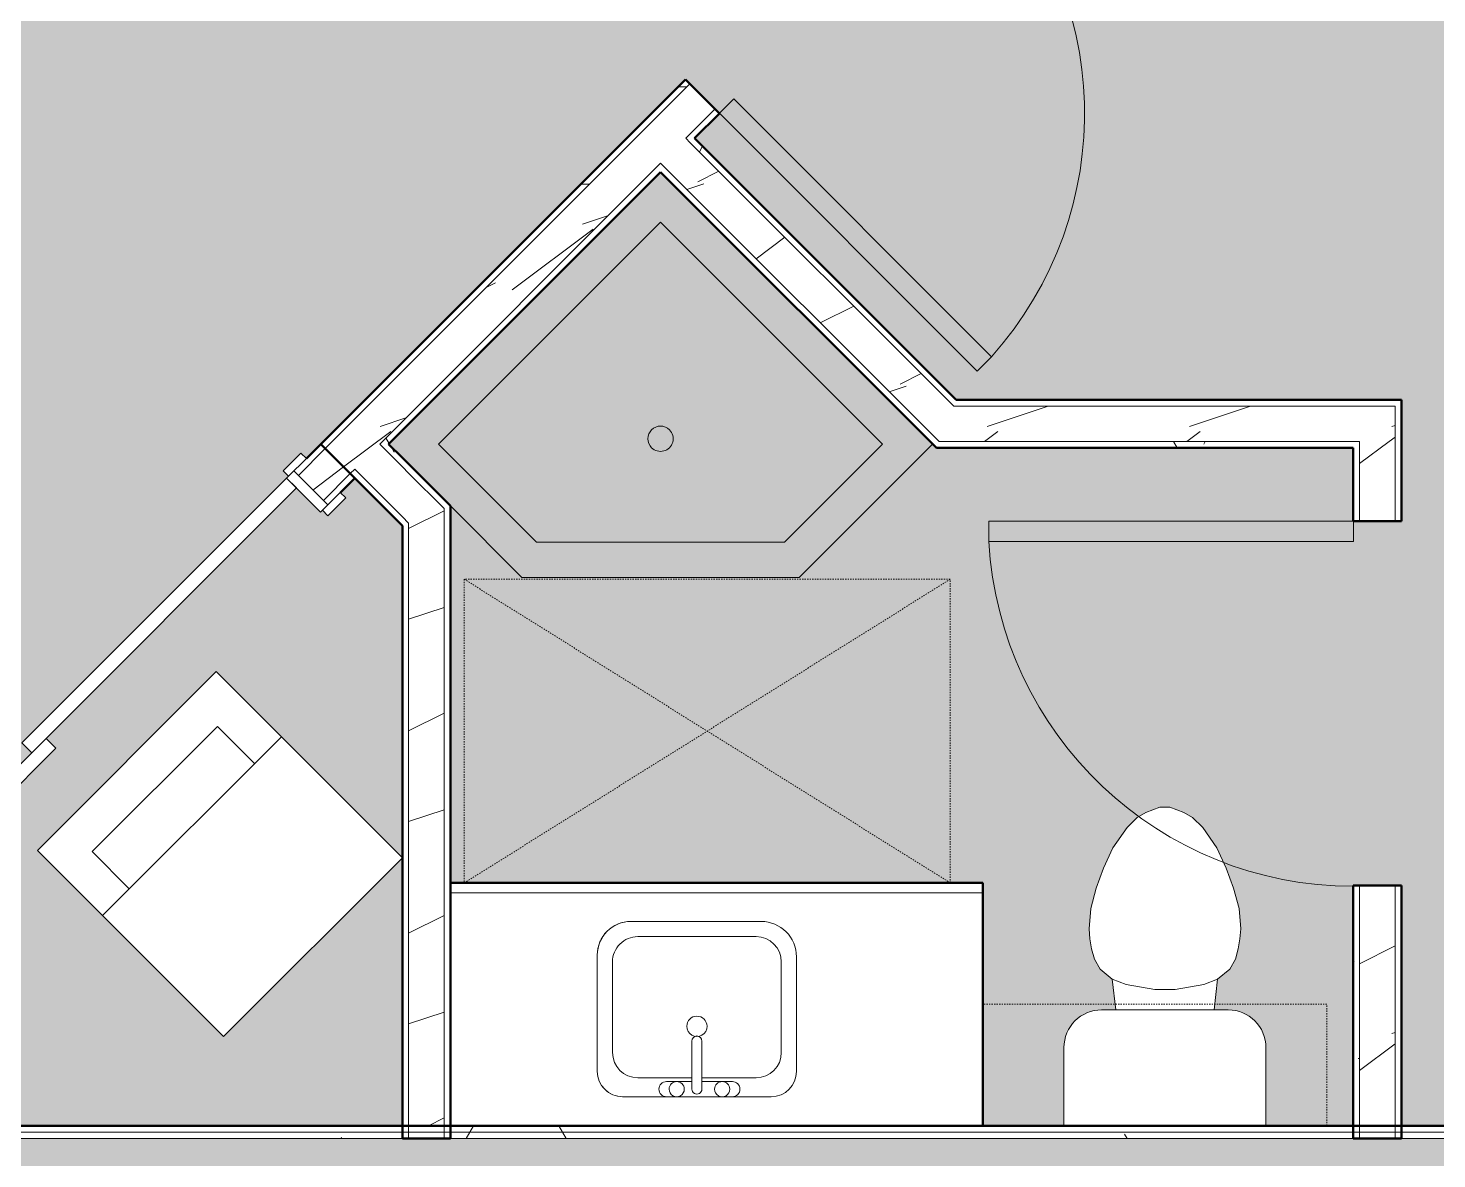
# Model space of a CAD drawing. Header units: inches. Extents: x -4294 to -464, y 9706 to 12475.
# Drawn here: x -2425.8 to -2286.6, y 11682.9 to 11794.6 of the extents above; entities that cross this region are included whole.
import ezdxf

# ---------------------------------------------------------------- set-up
doc = ezdxf.new("R2010")
doc.units = ezdxf.units.IN
doc.header["$MEASUREMENT"] = 0
doc.linetypes.add('Dash', pattern=[0.25, 0.125, -0.125])
for name, color, linetype, lineweight in [('0-1', 7, 'Continuous', 5), ('0-3', 130, 'Continuous', 70), ('A-AREA-PATT-4', 254, 'Continuous', 9), ('A-DOOR-1', 7, 'Continuous', 9), ('A-DOOR-2', 90, 'Continuous', 20), ('A-DOOR-FRAM-1', 90, 'Continuous', 20), ('A-GENM-HDLN-1', 7, 'Dash', 9), ('A-WALL', 113, 'Continuous', 13), ('A-WALL-2', 250, 'Continuous', 50), ('A-WALL-3', 50, 'Continuous', 13), ('A-WALL-PATT-1', 7, 'Continuous', 9), ('A-WALL-PATT-2', 55, 'Continuous', 9), ('A-WALL-PATT-5', 111, 'Continuous', 9), ('I-WALL-1', 2, 'Continuous', 50), ('P-SANR-FIXT-1', 7, 'Continuous', 9), ('Q-CASE-1', 250, 'Continuous', 50), ('Q-CASE-2', 7, 'Continuous', 9), ('Q-CASE-HDLN-1', 7, 'Dash', 9)]:
    doc.layers.add(name, color=color, linetype=linetype, lineweight=lineweight)
pattern_1 = [(216.87, (7.997, 19.992), (59.9755286, 39.9843071), [9.996, -89.964]), (206.565, (19.992, 13.994), (-19.991807, -19.992219), [22.352, -22.352]), (198.435, (19.992, 3.998), (-39.983821, -19.991955), [12.644, -50.576])]
pattern_2 = [(0, (0, 0), (38.4, 9.6), [1.584, -27.216, 1.584, -27.216, -153.6]), (0, (0, 0), (38.4, 9.6), [-57.6, 1.584, -56.016, 1.584, -27.216, -67.2]), (0, (0, 0), (38.4, 9.6), [-144, 1.584, -17.616, 1.584, -46.416]), (120, (14.4, 4.8), (-27.513844, 28.4553755), [1.584, -27.216, 1.584, -27.216, -153.6]), (120, (14.4, 4.8), (-27.513844, 28.4553755), [-57.6, 1.584, -56.016, 1.584, -27.216, -67.2]), (120, (14.4, 4.8), (-27.513844, 28.4553755), [-144, 1.584, -17.616, 1.584, -46.416]), (240, (19.2, 24), (-10.886156, -38.0553755), [1.584, -27.216, 1.584, -27.216, -153.6]), (240, (19.2, 24), (-10.886156, -38.0553755), [-57.6, 1.584, -56.016, 1.584, -27.216, -67.2]), (240, (19.2, 24), (-10.886156, -38.0553755), [-144, 1.584, -17.616, 1.584, -46.416])]

# ---------------------------------------------------------------- blocks, each defined once
blk = doc.blocks.new('Stacked Washer and Dryer - 26_x25_ - Private-1352637-FLOOR PLAN - 1ST FLOOR')
at = {"layer": 'P-SANR-FIXT-1'}
for p, q in [((0, 12.5), (26, 12.5)), ((0, 12.5), (0, -12.5)), ((16.90625, 12.5), (16.90625, -12.5)), ((26, 12.5), (26, -12.5)), ((16.90625, 8.75), (22.09375, 8.75)), ((22.09375, 8.75), (22.09375, -8.75)), ((22.09375, -8.75), (16.90625, -8.75)), ((26, -12.5), (0, -12.5))]:
    blk.add_line(p, q, dxfattribs=at)
blk = doc.blocks.new('FOLDING_SLIDING CLOSET - 72_ x 80_-1372885-FLOOR PLAN - 1ST FLOOR')
at = {"layer": 'A-DOOR-1'}
for p, q in [((-38.75, 3.25), (-36.25, 3.25)), ((-38.75, 2.5), (-38.75, 3.25)), ((-36.25, 3.25), (-36.25, 2.5)), ((36.25, 3.25), (38.75, 3.25)), ((36.25, 2.5), (36.25, 3.25)), ((38.75, 3.25), (38.75, 2.5)), ((-36.25, 2.5), (-38.75, 2.5)), ((38.75, 2.5), (36.25, 2.5)), ((-38.75, -2.25), (-36.25, -2.25)), ((-38.75, -3), (-38.75, -2.25)), ((-36.25, -2.25), (-36.25, -3)), ((36.25, -2.25), (38.75, -2.25)), ((36.25, -3), (36.25, -2.25)), ((38.75, -2.25), (38.75, -3)), ((-36.25, -3), (-38.75, -3)), ((38.75, -3), (36.25, -3))]:
    blk.add_line(p, q, dxfattribs=at)
at = {"layer": 'A-DOOR-2'}
for p, q in [((-1, 0.5), (36, 0.5)), ((-1, -0.875), (-1, 0.5)), ((36, 0.5), (36, -0.875)), ((-36, -0.875), (1, -0.875)), ((-36, -2.25), (-36, -0.875)), ((36, -0.875), (-1, -0.875)), ((1, -0.875), (1, -2.25)), ((1, -2.25), (-36, -2.25))]:
    blk.add_line(p, q, dxfattribs=at)
at = {"layer": 'A-DOOR-FRAM-1'}
for p, q in [((-37, 2.5), (-36, 2.5)), ((-37, -2.25), (-37, 2.5)), ((-36, 2.5), (-36, -2.25)), ((36, 2.5), (37, 2.5)), ((36, -2.25), (36, 2.5)), ((37, 2.5), (37, -2.25)), ((-36, -2.25), (-37, -2.25)), ((37, -2.25), (36, -2.25))]:
    blk.add_line(p, q, dxfattribs=at)
blk = doc.blocks.new('M_Sink Vanity-Square - 500 x 440mm-1352614-FLOOR PLAN - 1ST FLOOR')
at = {"layer": 'P-SANR-FIXT-1'}
for p, q in [((7.96, 7.09), (-6.72, 7.09)), ((7.96, 7.09), (-6.72, 7.09)), ((3.62, 7.09), (-2.88, 7.09)), ((-2.88, 5.59), (0.12, 5.59)), ((0.12, 6.33), (0.12, 1.59)), ((1.12, 6.33), (1.12, 1.59)), ((1.12, 5.59), (3.62, 5.59)), ((-9.22, 4.59), (-9.22, -6.73)), ((-9.22, 4.59), (-9.22, -6.73)), ((0.12, 5.22), (-5.22, 5.22)), ((6.46, 5.22), (1.12, 5.22)), ((10.46, -6.91), (10.46, 4.59)), ((10.46, -6.91), (10.46, 4.59)), ((-7.72, 2.72), (-7.72, -6.23)), ((8.96, -6.23), (8.96, 2.72)), ((-5.22, -8.73), (6.46, -8.73)), ((-5.72, -10.23), (7.14, -10.23)), ((-5.72, -10.23), (7.14, -10.23))]:
    blk.add_line(p, q, dxfattribs=at)
for centre, radius, start, end in [((-6.72, 4.59), 2.5, 90, 180), ((-6.72, 4.59), 2.5, 90, 180), ((-2.88, 6.34), 0.75, 90, 270), ((-1.88, 6.34), 0.75, 360, 180), ((2.62, 6.34), 0.75, 360, 180), ((3.62, 6.34), 0.75, 270, 90), ((7.96, 4.59), 2.5, 0, 90), ((7.96, 4.59), 2.5, 360, 90), ((-1.88, 6.34), 0.75, 180, 0), ((0.62, 6.33), 0.5, 360, 180), ((2.62, 6.34), 0.75, 180, 360), ((-5.22, 2.72), 2.5, 90, 180), ((6.46, 2.72), 2.5, 0, 90), ((0.62, 1.59), 0.5, 180, 0), ((0.62, 0.13), 1, 360, 180), ((0.62, 0.13), 1, 180, 0), ((-5.72, -6.73), 3.5, 180, 270), ((-5.72, -6.73), 3.5, 180, 270), ((-5.22, -6.23), 2.5, 180, 270), ((6.46, -6.23), 2.5, 270, 0), ((7.14, -6.91), 3.32, 270, 360), ((7.14, -6.91), 3.32, 270, 0)]:
    blk.add_arc(centre, radius, start, end, dxfattribs=at)
blk = doc.blocks.new('OD_CW_Base Cabinet - OD_CW_Base Cabinet-1866993-FLOOR PLAN - 1ST FLOOR')
at = {"layer": 'Q-CASE-1'}
for p, q in [((0.74, 0), (53.33, 0)), ((53.33, 0), (53.33, -24))]:
    blk.add_line(p, q, dxfattribs=at)
at = {"layer": 'Q-CASE-2'}
for p, q in [((0.74, 0), (53.33, 0)), ((53.33, -1), (0.74, -1)), ((0.74, -1), (53.33, -1)), ((53.33, 0), (53.33, -1)), ((53.33, -1), (53.33, -24))]:
    blk.add_line(p, q, dxfattribs=at)
blk = doc.blocks.new('Shower Base-Corner - 38_ x 38_-1684436-FLOOR PLAN - 1ST FLOOR')
at = {"layer": 'P-SANR-FIXT-1'}
for p, q in [((0, 38), (18.62, 38)), ((18.62, 38), (38, 18.62)), ((3.49, 34.51), (17.18, 34.51)), ((3.49, 3.49), (3.49, 34.51)), ((17.18, 34.51), (34.51, 17.18)), ((38, 18.62), (38, 8.63)), ((34.51, 17.18), (34.51, 3.49)), ((34.51, 3.49), (3.49, 3.49))]:
    blk.add_line(p, q, dxfattribs=at)
for start, end in [(360, 180), (180, 0)]:
    blk.add_arc((18.62, 18.62), 1.25, start, end, dxfattribs=at)
blk = doc.blocks.new('Toilet-Domestic-3D - Toilet-Domestic-3D-V13-FLOOR PLAN - 1ST FLOOR')
at = {"layer": 'P-SANR-FIXT-1'}
for p, q in [((-2.74, 11), (-1.87, 11.5)), ((-1.87, 11.5), (-0.5, 12)), ((-0.5, 12), (0.5, 12)), ((0.5, 12), (1.87, 11.5)), ((1.87, 11.5), (2.74, 11)), ((-5.13, 8), (-3.74, 10)), ((-3.74, 10), (-2.74, 11)), ((2.74, 11), (3.74, 10)), ((3.74, 10), (5.13, 8)), ((-6.06, 6), (-5.13, 8)), ((5.13, 8), (6.06, 6)), ((-6.79, 4), (-6.06, 6)), ((6.06, 6), (6.79, 4)), ((-7.33, 1.99), (-6.79, 4)), ((6.79, 4), (7.33, 1.99)), ((-7.5, 0), (-7.33, 1.99)), ((7.33, 1.99), (7.5, 0)), ((-7.41, -1), (-7.5, 0)), ((-7.24, -2), (-7.41, -1)), ((7.41, -1), (7.24, -2)), ((7.5, 0), (7.41, -1)), ((-6.97, -3), (-7.24, -2)), ((7.24, -2), (6.97, -3)), ((-6.4, -4), (-6.97, -3)), ((-5.21, -5), (-6.4, -4)), ((6.4, -4), (5.21, -5)), ((6.97, -3), (6.4, -4)), ((-3.84, -5.5), (-5.21, -5)), ((-4.86, -8.02), (-5.21, -5)), ((-1, -6), (-3.84, -5.5)), ((3.84, -5.5), (1, -6)), ((5.21, -5), (3.84, -5.5)), ((4.86, -8.02), (5.21, -5)), ((1, -6), (-1, -6)), ((6.25, -8.02), (-6.25, -8.02)), ((-9.98, -11.75), (-9.98, -19.48)), ((9.98, -19.48), (9.98, -11.75))]:
    blk.add_line(p, q, dxfattribs=at)
for centre, start, end in [((-6.25, -11.75), 90, 180), ((6.25, -11.75), 0, 90)]:
    blk.add_arc(centre, 3.73, start, end, dxfattribs=at)
blk = doc.blocks.new('OD_CW_Upper Cabinet - OD_CW_Upper Cabinet-1867009-FLOOR PLAN - 1ST FLOOR')
at = {"layer": 'Q-CASE-HDLN-1'}
for p, q in [((34.74, 24), (0.74, 24)), ((0.74, 24), (0.74, 12)), ((34.74, 12), (34.74, 24)), ((0.74, 12), (34.74, 12))]:
    blk.add_line(p, q, dxfattribs=at)
blk = doc.blocks.new('Single-Flush - 36_ x 84_-1372839-FLOOR PLAN - 1ST FLOOR')
at = {"layer": 'A-DOOR-1'}
blk.add_arc((18, 2.37), 36.07, 93.1789, 180, dxfattribs=at)
at = {"layer": 'A-DOOR-2'}
for p, q in [((16, 2.37), (16, 38.39)), ((18, 38.39), (16, 38.39)), ((18, 2.37), (18, 38.39)), ((18, 2.37), (16, 2.37))]:
    blk.add_line(p, q, dxfattribs=at)
blk = doc.blocks.new('ADA Clearances - 30_x48_-V10-FLOOR PLAN - 1ST FLOOR')
at = {"layer": 'A-GENM-HDLN-1'}
for p, q in [((15, -24), (-15, 24)), ((-15, -24), (15, 24)), ((15, 24), (-15, 24)), ((-15, 24), (-15, -24)), ((-15, -24), (15, -24))]:
    blk.add_line(p, q, dxfattribs=at)
blk = doc.blocks.new('CTR - 1st Phase - Unit Layouts_rvt-1-FLOOR PLAN - 1ST FLOOR')
at = {"layer": 'A-WALL-PATT-1'}
h = blk.add_hatch(dxfattribs=at)
h.set_pattern_fill('FP_3', color=256, style=0, pattern_type=2)
h.set_pattern_definition(pattern_2)
h.paths.add_polyline_path([(-2396.44, 11753.09), (-2360.4, 11789.14), (-2360.84, 11789.58), (-2396.88, 11753.53)], flags=0)
h.paths.add_polyline_path([(-2334.94, 11814.59), (-2304.75, 11844.78), (-2305.64, 11844.78), (-2335.38, 11815.03)], flags=0)
h = blk.add_hatch(dxfattribs=at)
h.set_pattern_fill('FP_3', color=256, style=0, pattern_type=2)
h.set_pattern_definition(pattern_2)
h.paths.add_polyline_path([(-2393.52, 11750.18), (-2393.08, 11750.62), (-2393.52, 11751.06), (-2393.97, 11750.62)], flags=0)
h.paths.add_polyline_path([(-2390.61, 11753.09), (-2362.85, 11780.85), (-2363.3, 11781.29), (-2391.05, 11753.53)], flags=0)
h.paths.add_polyline_path([(-2360.38, 11783.32), (-2357.48, 11786.22), (-2357.92, 11786.66), (-2360.82, 11783.76), (-2360.4, 11783.34)], flags=0)
h.paths.add_polyline_path([(-2332.03, 11811.67), (-2323.1, 11820.6), (-2323.54, 11821.04), (-2332.47, 11812.12)], flags=0)
h.paths.add_polyline_path([(-2320.62, 11823.08), (-2303.05, 11840.65), (-2303.93, 11840.65), (-2321.06, 11823.52)], flags=0)
h = blk.add_hatch(dxfattribs=at)
h.set_pattern_fill('FP_3', color=256, style=0, pattern_type=2)
h.set_pattern_definition(pattern_2)
h.paths.add_polyline_path([(-2333.46, 11757.29), (-2359.94, 11783.76), (-2360.38, 11783.32), (-2334.34, 11757.29), (-2334.08, 11757.29)], flags=0)
h = blk.add_hatch(dxfattribs=at)
h.set_pattern_fill('FP_3', color=256, style=0, pattern_type=2)
h.set_pattern_definition(pattern_2)
h.paths.add_polyline_path([(-2334.34, 11753.16), (-2294.23, 11753.16), (-2294.23, 11753.79), (-2335.79, 11753.79), (-2335.15, 11753.16)], flags=0)
h = blk.add_hatch(dxfattribs=at)
h.set_pattern_fill('FP_3', color=256, style=0, pattern_type=2)
h.set_pattern_definition(pattern_2)
h.paths.add_polyline_path([(-2384.69, 11747.17), (-2384.69, 11748.06), (-2390.17, 11753.53), (-2390.61, 11753.09), (-2384.95, 11747.43)], flags=0)
h = blk.add_hatch(dxfattribs=at)
h.set_pattern_fill('FP_3', color=256, style=0, pattern_type=2)
h.set_pattern_definition(pattern_2)
h.paths.add_polyline_path([(-2294.86, 11686.18), (-2294.23, 11686.18), (-2294.23, 11709.91), (-2294.86, 11709.91), (-2294.86, 11687.61)], flags=0)
h.paths.add_polyline_path([(-2294.86, 11745.91), (-2294.23, 11745.91), (-2294.23, 11753.16), (-2294.86, 11753.16)], flags=0)
at = {"layer": 'A-WALL-PATT-2'}
h = blk.add_hatch(dxfattribs=at)
h.set_pattern_fill('FP_7', color=256, style=0, pattern_type=2)
h.set_pattern_definition(pattern_1)
h.paths.add_polyline_path([(-2393.97, 11750.62), (-2357.92, 11786.66), (-2360.4, 11789.14), (-2396.44, 11753.09), (-2394.41, 11751.06)], flags=0)
h.paths.add_polyline_path([(-2332.47, 11812.12), (-2303.3, 11841.28), (-2308.25, 11841.28), (-2334.94, 11814.59)], flags=0)
h = blk.add_hatch(dxfattribs=at)
h.set_pattern_fill('FP_7', color=256, style=0, pattern_type=2)
h.set_pattern_definition(pattern_1)
h.paths.add_polyline_path([(-2335.79, 11753.79), (-2330.84, 11753.79), (-2360.82, 11783.76), (-2363.3, 11781.29), (-2347.19, 11765.19)], flags=0)
h = blk.add_hatch(dxfattribs=at)
h.set_pattern_fill('FP_7', color=256, style=0, pattern_type=2)
h.set_pattern_definition(pattern_1)
h.paths.add_polyline_path([(-2329.96, 11753.79), (-2290.73, 11753.79), (-2290.73, 11757.29), (-2334.34, 11757.29), (-2330.84, 11753.79)], flags=0)
h = blk.add_hatch(dxfattribs=at)
h.set_pattern_fill('FP_7', color=256, style=0, pattern_type=2)
h.set_pattern_definition(pattern_1)
h.paths.add_polyline_path([(-2294.23, 11686.18), (-2290.73, 11686.18), (-2290.73, 11709.91), (-2294.23, 11709.91), (-2294.23, 11699.07)], flags=0)
h.paths.add_polyline_path([(-2290.73, 11745.91), (-2290.73, 11753.79), (-2294.23, 11753.79), (-2294.23, 11745.91), (-2292.07, 11745.91)], flags=0)
h = blk.add_hatch(dxfattribs=at)
h.set_pattern_fill('FP_7', color=256, style=0, pattern_type=2)
h.set_pattern_definition(pattern_1)
h.paths.add_polyline_path([(-2461.14, 11683.44), (-2459.29, 11685.29), (-2458.91, 11686.18), (-2458.41, 11686.18), (-2448.94, 11695.64), (-2451.42, 11698.11), (-2463.62, 11685.92), (-2462.63, 11684.93)], flags=0)
h.paths.add_polyline_path([(-2396.62, 11747.97), (-2393.97, 11750.62), (-2396.44, 11753.09), (-2399.09, 11750.44), (-2396.71, 11748.05)], flags=0)
h = blk.add_hatch(dxfattribs=at)
h.set_pattern_fill('FP_7', color=256, style=0, pattern_type=2)
h.set_pattern_definition(pattern_1)
h.paths.add_polyline_path([(-2384.76, 11686.18), (-2384.69, 11686.18), (-2384.69, 11747.17), (-2388.19, 11750.67), (-2388.19, 11686.18)], flags=0)
at = {"layer": 'A-WALL-2'}
for p, q in [((-2360.84, 11789.58), (-2396.88, 11753.53)), ((-2357.48, 11786.22), (-2360.84, 11789.58)), ((-2359.94, 11783.76), (-2357.48, 11786.22)), ((-2334.08, 11757.91), (-2359.94, 11783.76)), ((-2390.17, 11753.53), (-2363.3, 11780.4)), ((-2363.3, 11780.4), (-2336.05, 11753.16)), ((-2290.11, 11757.91), (-2334.08, 11757.91)), ((-2290.11, 11757.29), (-2290.11, 11757.91)), ((-2290.11, 11753.16), (-2290.11, 11757.29)), ((-2396.88, 11753.53), (-2398.3, 11752.12)), ((-2393.52, 11750.18), (-2396.88, 11753.53)), ((-2396.88, 11753.53), (-2393.52, 11750.18)), ((-2388.81, 11752.18), (-2390.17, 11753.53)), ((-2336.05, 11753.16), (-2335.17, 11753.16)), ((-2335.17, 11753.16), (-2329.33, 11753.16)), ((-2329.33, 11753.16), (-2294.86, 11753.16)), ((-2294.86, 11753.16), (-2294.86, 11745.91)), ((-2290.11, 11745.91), (-2290.11, 11753.16)), ((-2384.69, 11748.06), (-2388.81, 11752.18)), ((-2394.94, 11748.76), (-2393.52, 11750.18)), ((-2393.52, 11750.18), (-2388.81, 11745.46)), ((-2384.06, 11747.43), (-2384.69, 11748.06)), ((-2384.06, 11684.93), (-2384.06, 11747.43)), ((-2388.81, 11745.46), (-2388.81, 11684.93)), ((-2294.86, 11745.91), (-2290.11, 11745.91)), ((-2290.11, 11709.91), (-2294.86, 11709.91)), ((-2294.86, 11709.91), (-2294.86, 11684.93)), ((-2290.11, 11684.93), (-2290.11, 11709.91)), ((-2388.81, 11684.93), (-2384.06, 11684.93)), ((-2294.86, 11684.93), (-2290.11, 11684.93))]:
    blk.add_line(p, q, dxfattribs=at)
at = {"layer": 'A-WALL-3'}
for p, q in [((-2360.4, 11789.14), (-2396.44, 11753.09)), ((-2357.92, 11786.66), (-2360.82, 11783.76)), ((-2360.82, 11783.76), (-2360.38, 11783.32)), ((-2334.34, 11757.29), (-2360.38, 11783.32)), ((-2363.3, 11781.29), (-2391.05, 11753.53)), ((-2363.3, 11781.29), (-2362.85, 11780.85)), ((-2335.79, 11753.79), (-2362.85, 11780.85)), ((-2333.46, 11757.29), (-2334.34, 11757.29)), ((-2290.73, 11757.29), (-2333.46, 11757.29)), ((-2290.73, 11757.29), (-2290.73, 11753.79)), ((-2330.84, 11753.79), (-2335.79, 11753.79)), ((-2329.96, 11753.79), (-2330.84, 11753.79)), ((-2294.23, 11753.79), (-2329.96, 11753.79)), ((-2294.23, 11753.79), (-2294.23, 11753.16)), ((-2290.73, 11753.79), (-2290.73, 11753.16)), ((-2396.44, 11753.09), (-2399.09, 11750.44)), ((-2391.05, 11753.53), (-2390.61, 11753.09)), ((-2388.81, 11751.3), (-2390.61, 11753.09)), ((-2294.23, 11753.16), (-2294.23, 11745.91)), ((-2290.73, 11753.16), (-2290.73, 11745.91)), ((-2393.52, 11751.06), (-2393.97, 11750.62)), ((-2393.52, 11751.06), (-2393.08, 11750.62)), ((-2388.81, 11751.3), (-2388.19, 11750.67)), ((-2393.97, 11750.62), (-2396.62, 11747.97)), ((-2388.81, 11746.35), (-2393.08, 11750.62)), ((-2388.19, 11750.67), (-2384.69, 11747.17)), ((-2384.69, 11747.17), (-2384.69, 11684.93)), ((-2388.81, 11746.35), (-2388.19, 11745.72)), ((-2388.19, 11745.72), (-2388.19, 11684.93)), ((-2294.23, 11709.91), (-2294.23, 11684.93)), ((-2290.73, 11709.91), (-2290.73, 11684.93))]:
    blk.add_line(p, q, dxfattribs=at)
at = {"layer": '0-3'}
for name, p, rotation in [('Single-Flush - 36_ x 84_-1372839-FLOOR PLAN - 1ST FLOOR', (-2346.43, 11800.63), 224.999999999999), ('Shower Base-Corner - 38_ x 38_-1684436-FLOOR PLAN - 1ST FLOOR', (-2363.3, 11780.4), 224.9999999999824), ('FOLDING_SLIDING CLOSET - 72_ x 80_-1372885-FLOOR PLAN - 1ST FLOOR', (-2424.11, 11723.13), 224.9999999999985), ('Single-Flush - 36_ x 84_-1372839-FLOOR PLAN - 1ST FLOOR', (-2292.48, 11727.91), 90.00000000000087), ('ADA Clearances - 30_x48_-V10-FLOOR PLAN - 1ST FLOOR', (-2358.69, 11725.18), 270.0000000000042), ('Stacked Washer and Dryer - 26_x25_ - Private-1352637-FLOOR PLAN - 1ST FLOOR', (-2397.65, 11703.83), 134.9999999999908), ('M_Sink Vanity-Square - 500 x 440mm-1352614-FLOOR PLAN - 1ST FLOOR', (-2359.09, 11696.14), 180), ('OD_CW_Upper Cabinet - OD_CW_Upper Cabinet-1867009-FLOOR PLAN - 1ST FLOOR', (-2296.73, 11710.18), 180)]:
    blk.add_blockref(name, p, dxfattribs=dict(at, rotation=rotation))
for name, p in [('Toilet-Domestic-3D - Toilet-Domestic-3D-V13-FLOOR PLAN - 1ST FLOOR', (-2313.47, 11705.65)), ('OD_CW_Base Cabinet - OD_CW_Base Cabinet-1866993-FLOOR PLAN - 1ST FLOOR', (-2384.8, 11710.18))]:
    blk.add_blockref(name, p, dxfattribs=at)

msp = doc.modelspace()

# ---------------------------------------------------------------- hatches: boundary and pattern name
at = {"layer": 'A-AREA-PATT-4'}
h = msp.add_hatch(color=256, dxfattribs=at)
h.paths.add_polyline_path([(-2475.94874, 11768.3644), (-2477.69874, 11768.3644), (-2477.69874, 11788.3644), (-2475.94874, 11788.3644), (-2475.94874, 11778.43833)], flags=0)
h.paths.add_polyline_path([(-2499.06035, 11724.8962), (-2473.60451, 11750.35204), (-2472.36707, 11749.1146), (-2497.82292, 11723.65876)], flags=0)
h.paths.add_polyline_path([(-2109.5886, 11686.1769), (-2106.44874, 11686.1769), (-2106.44874, 11802.25433), (-2143.27374, 11802.25433), (-2143.27374, 11801.50433), (-2145.77374, 11801.50433), (-2145.77374, 11802.25433), (-2183.02374, 11802.25433), (-2183.02374, 11803.62933), (-2218.02374, 11803.62933), (-2218.02374, 11802.25433), (-2218.27374, 11802.25433), (-2218.27374, 11801.50433), (-2223.27374, 11801.50433), (-2223.27374, 11802.25433), (-2223.52374, 11802.25433), (-2223.52374, 11803.62933), (-2258.52374, 11803.62933), (-2258.52374, 11802.25433), (-2295.77374, 11802.20137), (-2295.77374, 11801.50433), (-2298.27374, 11801.50433), (-2298.27374, 11802.25433), (-2305.63406, 11802.25433), (-2323.53983, 11820.1601), (-2332.02511, 11811.67482), (-2335.38387, 11815.03357), (-2281.01312, 11869.40433), (-2276.26312, 11869.40433), (-2276.26312, 11877.40433), (-2240.51312, 11877.40433), (-2240.51312, 11869.40433), (-2106.44874, 11869.40433), (-2106.44874, 12080.0644), (-2179.434, 12080.0644), (-2179.434, 12063.9394), (-2197.434, 12063.9394), (-2197.434, 12067.9394), (-2233.434, 12067.9394), (-2233.434, 12063.9394), (-2251.434, 12063.9394), (-2251.434, 12080.0644), (-2359.52374, 12080.0644), (-2359.52374, 11967.01279), (-2364.27374, 11967.01279), (-2364.27374, 12080.0644), (-2518.41124, 12080.0644), (-2518.41124, 12078.0644), (-2501.44874, 12078.0644), (-2501.44874, 12060.0644), (-2519.44874, 12060.0644), (-2519.44874, 12077.1894), (-2526.13624, 12077.1894), (-2526.13624, 12076.4644), (-2519.94874, 12076.4644), (-2519.94874, 12056.0644), (-2439.94874, 12056.0644), (-2439.94874, 11978.0644), (-2519.94874, 11978.0644), (-2519.94874, 11928.38779), (-2453.57374, 11928.38779), (-2453.57374, 11923.63779), (-2455.19874, 11923.63779), (-2455.19874, 11888.26279), (-2456.07374, 11888.26279), (-2456.07374, 11924.26279), (-2459.07374, 11924.26279), (-2459.07374, 11888.26279), (-2459.94874, 11888.26279), (-2459.94874, 11893.63779), (-2495.94874, 11893.63779), (-2495.94874, 11802.3644), (-2519.94874, 11802.3644), (-2519.94874, 11794.34062), (-2512.52252, 11794.34062), (-2511.5581, 11794.21365), (-2510.6594, 11793.8414), (-2509.88768, 11793.24923), (-2509.29551, 11792.47751), (-2508.92326, 11791.57881), (-2508.79629, 11790.53809), (-2508.79629, 11789.22606), (-2505.77252, 11789.57378), (-2504.77252, 11790.76553), (-2503.77252, 11791.33229), (-2502.26299, 11791.69008), (-2501.76871, 11791.77724), (-2500.77252, 11791.8644), (-2498.78013, 11791.69008), (-2496.77252, 11791.15215), (-2494.77252, 11790.42421), (-2492.77252, 11789.49159), (-2490.77252, 11788.10416), (-2489.77252, 11787.10416), (-2489.27252, 11786.23813), (-2488.77252, 11784.8644), (-2488.77252, 11783.8644), (-2489.27252, 11782.49066), (-2489.77252, 11781.62463), (-2490.77252, 11780.62463), (-2492.94876, 11779.15502), (-2495.34602, 11778.09585), (-2496.77252, 11777.57665), (-2498.78013, 11777.03871), (-2500.77252, 11776.8644), (-2502.26299, 11777.03871), (-2502.77252, 11777.12855), (-2503.77252, 11777.3965), (-2504.77252, 11777.96326), (-2505.77252, 11779.15502), (-2508.79629, 11779.50273), (-2508.79629, 11778.1144), (-2508.92326, 11777.14998), (-2509.29551, 11776.25129), (-2509.88768, 11775.47956), (-2510.6594, 11774.88739), (-2511.5581, 11774.51514), (-2512.58127, 11774.38817), (-2514.19874, 11774.38817), (-2514.19874, 11768.3644), (-2515.94874, 11768.3644), (-2515.94874, 11766.6144), (-2515.32374, 11766.6144), (-2515.32374, 11764.6144), (-2515.94874, 11764.6144), (-2515.94874, 11763.4894), (-2517.94874, 11763.4894), (-2517.94874, 11763.6144), (-2519.94874, 11763.6144), (-2519.94874, 11715.32152), (-2504.0101, 11731.26016), (-2503.12622, 11730.37627), (-2469.88809, 11763.6144), (-2473.94874, 11763.6144), (-2473.94874, 11763.4894), (-2475.94874, 11763.4894), (-2475.94874, 11764.6144), (-2476.57374, 11764.6144), (-2476.57374, 11766.6144), (-2475.94874, 11766.6144), (-2475.94874, 11768.3644), (-2465.13809, 11768.3644), (-2452.14735, 11781.35514), (-2448.78859, 11777.99639), (-2500.47457, 11726.31041), (-2499.06035, 11724.8962), (-2500.43037, 11723.52618), (-2499.98843, 11723.08424), (-2500.03262, 11723.04004), (-2475.46066, 11698.46808), (-2475.41647, 11698.51227), (-2474.97453, 11698.07033), (-2473.60451, 11699.44035), (-2472.1903, 11698.02614), (-2471.48319, 11698.73325), (-2461.58369, 11688.83375), (-2453.09841, 11697.31903), (-2453.62874, 11697.84936), (-2451.86098, 11699.61713), (-2451.33065, 11699.0868), (-2451.15387, 11699.26358), (-2450.1816, 11698.2913), (-2425.43286, 11723.04004), (-2426.40513, 11724.01231), (-2400.0654, 11750.35204), (-2400.59573, 11750.88237), (-2398.82797, 11752.65014), (-2398.29764, 11752.11981), (-2360.82074, 11789.55875), (-2357.48096, 11786.21897), (-2359.93685, 11783.76307), (-2334.08482, 11757.91104), (-2290.10699, 11757.91104), (-2290.10699, 11745.90692), (-2294.85699, 11745.90692), (-2294.85699, 11753.16104), (-2336.05234, 11753.16104), (-2363.29561, 11780.40432), (-2390.16567, 11753.53426), (-2384.06324, 11747.43183), (-2384.06324, 11710.1769), (-2331.47069, 11710.1769), (-2331.47069, 11686.1769), (-2323.44691, 11686.1769), (-2323.44691, 11693.90312), (-2323.31994, 11694.86753), (-2322.94769, 11695.76623), (-2322.35552, 11696.53795), (-2321.5838, 11697.13012), (-2320.68511, 11697.50237), (-2319.6301, 11697.62934), (-2318.33235, 11697.62934), (-2318.68007, 11700.65312), (-2319.87182, 11701.65312), (-2320.43859, 11702.65312), (-2320.79638, 11704.16264), (-2320.88353, 11704.65692), (-2320.97069, 11705.65312), (-2320.79638, 11707.64551), (-2320.25844, 11709.65312), (-2319.5305, 11711.65312), (-2318.59788, 11713.65312), (-2317.21045, 11715.65312), (-2316.21045, 11716.65312), (-2315.34443, 11717.15312), (-2313.97069, 11717.65312), (-2312.97069, 11717.65312), (-2311.59695, 11717.15312), (-2310.73092, 11716.65312), (-2309.73092, 11715.65312), (-2308.34349, 11713.65312), (-2307.41088, 11711.65312), (-2306.68294, 11709.65312), (-2306.145, 11707.64551), (-2305.97069, 11705.65312), (-2306.145, 11704.16264), (-2306.23484, 11703.65312), (-2306.50279, 11702.65312), (-2307.06956, 11701.65312), (-2308.26131, 11700.65312), (-2308.60903, 11697.62934), (-2307.22069, 11697.62934), (-2306.25627, 11697.50237), (-2305.35758, 11697.13012), (-2304.58585, 11696.53795), (-2303.99369, 11695.76623), (-2303.62143, 11694.86753), (-2303.49447, 11693.90312), (-2303.49447, 11686.1769), (-2294.85699, 11686.1769), (-2294.85699, 11709.90692), (-2290.10699, 11709.90692), (-2290.10699, 11686.1769), (-2126.67892, 11686.1769)], flags=0)
h.paths.add_polyline_path([(-2388.81324, 11712.66946), (-2406.49091, 11694.99179), (-2424.87569, 11713.37657), (-2407.19802, 11731.05424), (-2393.40944, 11717.26565)], flags=0)
h.paths.add_polyline_path([(-2447.97189, 11686.1769), (-2388.81324, 11686.1769), (-2388.81324, 11745.46432), (-2393.52443, 11750.1755), (-2394.93888, 11748.76105), (-2394.40855, 11748.23072), (-2396.17632, 11746.46295), (-2396.70665, 11746.99328), (-2396.88342, 11746.81651), (-2399.26991, 11749.20299), (-2424.01865, 11724.45425), (-2423.04637, 11723.48198), (-2449.20932, 11697.31903), (-2447.79511, 11695.90482), (-2447.97189, 11695.72804), (-2447.44156, 11695.19771), (-2449.20932, 11693.42994), (-2449.73965, 11693.96027), (-2457.45236, 11686.1769), (-2448.50222, 11686.1769)], flags=0)
h.paths.add_polyline_path([(-2247.10286, 11686.98266), (-2247.10286, 11766.98266), (-2169.10286, 11766.98266), (-2169.10286, 11686.98266), (-2236.93674, 11686.98266)], flags=0)
h.paths.add_polyline_path([(-2249.0347, 11687.48266), (-2267.0347, 11687.48266), (-2267.0347, 11705.48266), (-2249.0347, 11705.48266), (-2249.0347, 11699.06796)], flags=0)
h.paths.add_polyline_path([(-2147.10286, 11687.48266), (-2165.10286, 11687.48266), (-2165.10286, 11705.48266), (-2147.10286, 11705.48266), (-2147.10286, 11699.06796)], flags=0)
h.paths.add_polyline_path([(-2500.2094, 11727.45946), (-2500.2182, 11727.46826), (-2500.2182, 11727.45955)], flags=0)
h.paths.add_polyline_path([(-2519.94874, 11768.3644), (-2515.94874, 11768.3644), (-2515.94874, 11774.38817), (-2519.94874, 11774.38817)], flags=0)
h.paths.add_polyline_path([(-2423.33275, 11803.45223), (-2426.6915, 11806.81099), (-2425.54246, 11807.96004), (-2459.94874, 11842.36632), (-2459.94874, 11854.26279), (-2455.19874, 11854.26279), (-2455.19874, 11844.33383), (-2422.1837, 11811.31879), (-2364.27374, 11869.22875), (-2364.27374, 11923.63779), (-2417.57374, 11923.63779), (-2417.57374, 11928.38779), (-2364.27374, 11928.38779), (-2364.27374, 11931.01279), (-2359.52374, 11931.01279), (-2359.52374, 11867.26124), (-2422.8908, 11803.89417)], flags=0)
h.paths.add_polyline_path([(-2146.02374, 11803.62933), (-2146.02374, 11807.00433), (-2145.77374, 11807.00433), (-2145.77374, 11807.75433), (-2143.27374, 11807.75433), (-2143.27374, 11807.00433), (-2138.37374, 11807.00433), (-2138.37374, 11809.00433), (-2133.62374, 11809.00433), (-2133.62374, 11807.00433), (-2106.44874, 11807.00433), (-2106.44874, 11811.03881), (-2130.69874, 11811.03881), (-2130.69874, 11812.05159), (-2131.19874, 11812.08905), (-2131.19874, 11812.77604), (-2130.69874, 11812.77604), (-2130.69874, 11829.04733), (-2131.19874, 11829.07231), (-2131.19874, 11829.5303), (-2130.69874, 11829.5303), (-2130.69874, 11839.03881), (-2106.44874, 11839.03881), (-2106.44874, 11840.65433), (-2133.62374, 11840.65433), (-2133.62374, 11839.00433), (-2138.37374, 11839.00433), (-2138.37374, 11840.65433), (-2303.0456, 11840.65433), (-2320.18107, 11823.51886), (-2303.66654, 11807.00433), (-2298.27374, 11807.00433), (-2298.27374, 11807.75433), (-2295.77374, 11807.75433), (-2295.77374, 11807.00433), (-2295.52374, 11807.00433), (-2295.52374, 11803.62933), (-2260.52374, 11803.62933), (-2260.52374, 11805.00433), (-2223.52374, 11805.00433), (-2223.52374, 11807.00433), (-2223.27374, 11807.00433), (-2223.27374, 11807.75433), (-2218.27374, 11807.75433), (-2218.27374, 11807.00433), (-2218.02374, 11807.00433), (-2218.02374, 11805.00433), (-2181.02374, 11805.00433), (-2181.02374, 11803.62933), (-2154.24338, 11803.62933)], flags=0)
h.paths.add_polyline_path([(-2240.51312, 11845.40433), (-2240.51312, 11847.40433), (-2276.26312, 11847.40433), (-2276.26312, 11845.40433)], flags=0)
h.paths.add_polyline_path([(-2209.99501, 11908.52933), (-2209.99501, 11908.77933), (-2212.61818, 11908.77933), (-2212.63926, 11909.02933), (-2213.56751, 11909.05138), (-2213.65346, 11909.08698), (-2213.71111, 11909.22618), (-2213.71111, 11911.40433), (-2305.47491, 11911.40433), (-2305.47491, 11947.40433), (-2293.88228, 11947.40433), (-2293.88228, 11956.17981), (-2277.38228, 11956.17981), (-2277.38228, 11947.40433), (-2265.88228, 11947.40433), (-2265.88228, 11956.17981), (-2249.38228, 11956.17981), (-2249.38228, 11947.40433), (-2237.88228, 11947.40433), (-2237.88228, 11956.17981), (-2221.38228, 11956.17981), (-2221.38228, 11947.40433), (-2206.65983, 11947.40433), (-2206.65983, 11956.17981), (-2190.15983, 11956.17981), (-2190.15983, 11947.40433), (-2178.65983, 11947.40433), (-2178.65983, 11956.17981), (-2162.15983, 11956.17981), (-2162.15983, 11947.40433), (-2148.44874, 11947.40433), (-2148.44874, 11911.40433), (-2189.71111, 11911.40433), (-2189.71111, 11909.22618), (-2189.90796, 11909.02933), (-2190.80406, 11909.02933), (-2190.80406, 11908.77933), (-2194.56869, 11908.77933), (-2194.56869, 11908.52933), (-2196.47012, 11908.52933), (-2196.47012, 11908.77933), (-2205.86115, 11908.77933), (-2205.86115, 11908.52933), (-2206.4517, 11908.52933), (-2206.4517, 11908.77933), (-2207.04225, 11908.77933), (-2207.04225, 11908.52933), (-2207.6328, 11908.52933), (-2207.6328, 11908.77933), (-2208.22335, 11908.77933), (-2208.22335, 11908.52933), (-2208.8139, 11908.52933), (-2208.8139, 11908.77933), (-2209.40445, 11908.77933), (-2209.40445, 11908.52933)], flags=0)
h.paths.add_polyline_path([(-2518.41124, 11958.13256), (-2519.44874, 11958.13256), (-2519.44874, 11976.13256), (-2501.44874, 11976.13256), (-2501.44874, 11958.13256)], flags=0)
h.paths.add_polyline_path([(-2249.38228, 11979.6644), (-2253.92374, 11979.6644), (-2253.92374, 12014.6644), (-2247.92374, 12014.6644), (-2247.92374, 12015.6644), (-2175.92374, 12015.6644), (-2175.92374, 12014.6644), (-2169.92374, 12014.6644), (-2169.92374, 11979.6644), (-2237.88228, 11979.6644)], flags=0)
h.paths.add_polyline_path([(-2291.42374, 12018.9894), (-2298.92374, 12018.9894), (-2298.92374, 12066.9894), (-2263.92374, 12066.9894), (-2263.92374, 12060.9894), (-2262.92374, 12060.9894), (-2262.92374, 12024.9894), (-2263.92374, 12024.9894), (-2263.92374, 12018.9894)], flags=0)
h.paths.add_polyline_path([(-2126.67892, 12018.9894), (-2159.92374, 12018.9894), (-2159.92374, 12024.9894), (-2160.92374, 12024.9894), (-2160.92374, 12060.9894), (-2159.92374, 12060.9894), (-2159.92374, 12066.9894), (-2124.92374, 12066.9894), (-2124.92374, 12018.9894)], flags=0)
at = {"layer": 'A-WALL-PATT-5'}
h = msp.add_hatch(dxfattribs=at)
h.set_pattern_fill('FP_3', color=256, style=0, pattern_type=2)
h.set_pattern_definition(pattern_2)
h.paths.add_polyline_path([(-2105.82374, 11684.9269), (-2105.82374, 11685.5519), (-2459.18572, 11685.5519), (-2459.44461, 11684.9269), (-2126.67892, 11684.9269)], flags=0)
h = msp.add_hatch(dxfattribs=at)
h.set_pattern_fill('FP_3', color=256, style=0, pattern_type=2)
h.set_pattern_definition(pattern_2)
h.paths.add_polyline_path([(-2105.82374, 11685.5519), (-2105.82374, 11686.1769), (-2458.92684, 11686.1769), (-2459.18572, 11685.5519), (-2126.67892, 11685.5519)], flags=0)
h = msp.add_hatch(dxfattribs=at)
h.set_pattern_fill('FP_38', color=256, style=0, pattern_type=2)
h.set_pattern_definition([(161.57, (0.6, 0.6), (-4.80033747, -0.00041462), [0, -34.152, 3.792, 0]), (18.43, (-0.6, 0.6), (-4.80033747, 0.00041462), [0, -34.152, 3.792, 0]), (108.43, (0.6, 0.6), (2.39913218, -12.00105099), [11.382, -26.562]), (71.57, (-0.6, 0.6), (2.39913218, 12.00105099), [11.382, -26.562])])
h.paths.add_polyline_path([(-2463.86402, 11681.4269), (-2105.82374, 11681.4269), (-2105.82374, 11684.9269), (-2459.44461, 11684.9269), (-2459.35624, 11684.34369), (-2460.69957, 11683.00036), (-2461.49531, 11683.79561), (-2463.70501, 11681.58591)], flags=0)

# ---------------------------------------------------------------- linework, layer by layer
at = {"layer": 'A-WALL'}
for p, q in [((-2105.82374, 11685.5519), (-2459.18572, 11685.5519)), ((-2105.82374, 11684.9269), (-2459.44461, 11684.9269))]:
    msp.add_line(p, q, dxfattribs=at)
at = {"layer": 'I-WALL-1'}
msp.add_line((-2105.82374, 11686.1769), (-2458.92684, 11686.1769), dxfattribs=at)

# ---------------------------------------------------------------- block references
at = {"layer": '0-1'}
msp.add_blockref('CTR - 1st Phase - Unit Layouts_rvt-1-FLOOR PLAN - 1ST FLOOR', (0, 0), dxfattribs=at)

doc.saveas('drawing.dxf')
